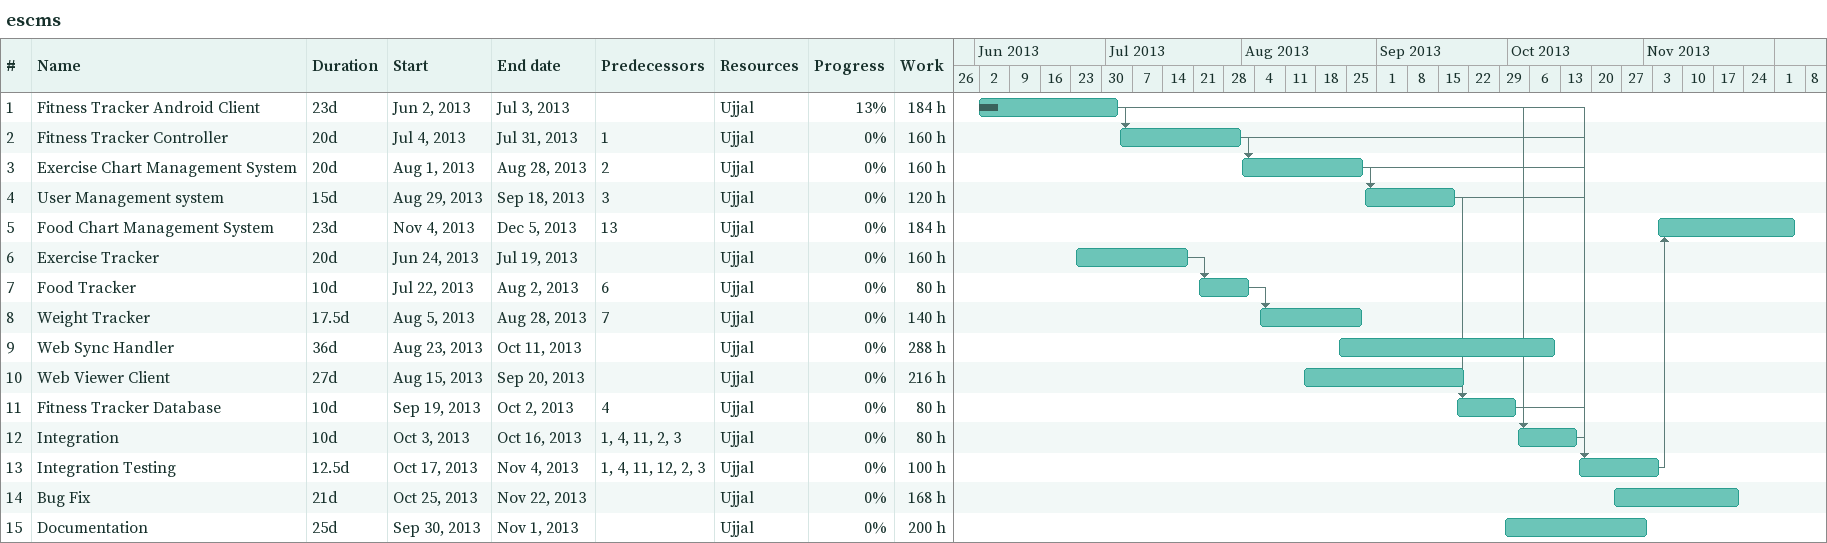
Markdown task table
escms

| ID | Task | Duration | Start | Finish | Predecessors | Resources | % complete | Work (h) |
|---|---|---|---|---|---|---|---|---|
| 1 | Fitness Tracker Android Client | 23d | 2013-06-02 | 2013-07-03 |  | Ujjal | 13 | 184 |
| 2 | Fitness Tracker Controller | 20d | 2013-07-04 | 2013-07-31 | 1 | Ujjal | 0 | 160 |
| 3 | Exercise Chart Management System | 20d | 2013-08-01 | 2013-08-28 | 2 | Ujjal | 0 | 160 |
| 4 | User Management system | 15d | 2013-08-29 | 2013-09-18 | 3 | Ujjal | 0 | 120 |
| 5 | Food Chart Management System | 23d | 2013-11-04 | 2013-12-05 | 13 | Ujjal | 0 | 184 |
| 6 | Exercise Tracker | 20d | 2013-06-24 | 2013-07-19 |  | Ujjal | 0 | 160 |
| 7 | Food Tracker | 10d | 2013-07-22 | 2013-08-02 | 6 | Ujjal | 0 | 80 |
| 8 | Weight Tracker | 17.5d | 2013-08-05 | 2013-08-28 | 7 | Ujjal | 0 | 140 |
| 9 | Web Sync Handler | 36d | 2013-08-23 | 2013-10-11 |  | Ujjal | 0 | 288 |
| 10 | Web Viewer Client | 27d | 2013-08-15 | 2013-09-20 |  | Ujjal | 0 | 216 |
| 11 | Fitness Tracker Database | 10d | 2013-09-19 | 2013-10-02 | 4 | Ujjal | 0 | 80 |
| 12 | Integration | 10d | 2013-10-03 | 2013-10-16 | 1, 4, 11, 2, 3 | Ujjal | 0 | 80 |
| 13 | Integration Testing | 12.5d | 2013-10-17 | 2013-11-04 | 1, 4, 11, 12, 2, 3 | Ujjal | 0 | 100 |
| 14 | Bug Fix | 21d | 2013-10-25 | 2013-11-22 |  | Ujjal | 0 | 168 |
| 15 | Documentation | 25d | 2013-09-30 | 2013-11-01 |  | Ujjal | 0 | 200 |
